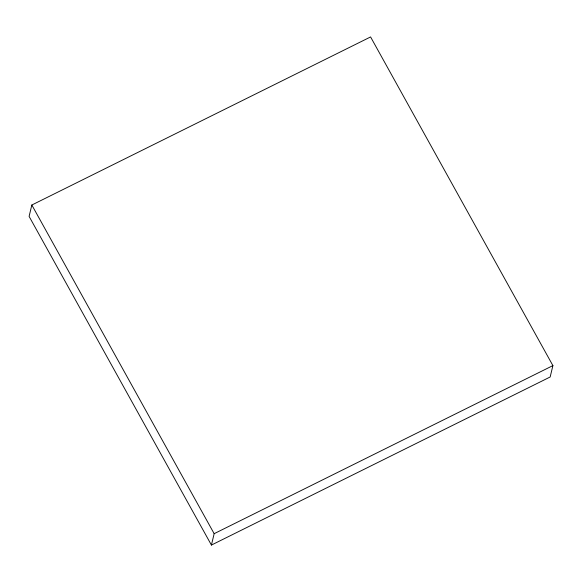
<?xml version="1.0" encoding="UTF-8"?>
<svg xmlns="http://www.w3.org/2000/svg" width="582" height="582" viewBox="0 0 582 582"><rect width="100%" height="100%" fill="white"/><g stroke="black" fill="none" stroke-linecap="round" stroke-linejoin="round"><path stroke-width="0.87" d="M31.835 205.017L29.1 216.395L211.419 545.065L550.165 376.983L552.9 365.605L370.581 36.935L31.835 205.017L214.154 533.679L211.419 545.065M214.154 533.679L552.9 365.605"/></g></svg>
